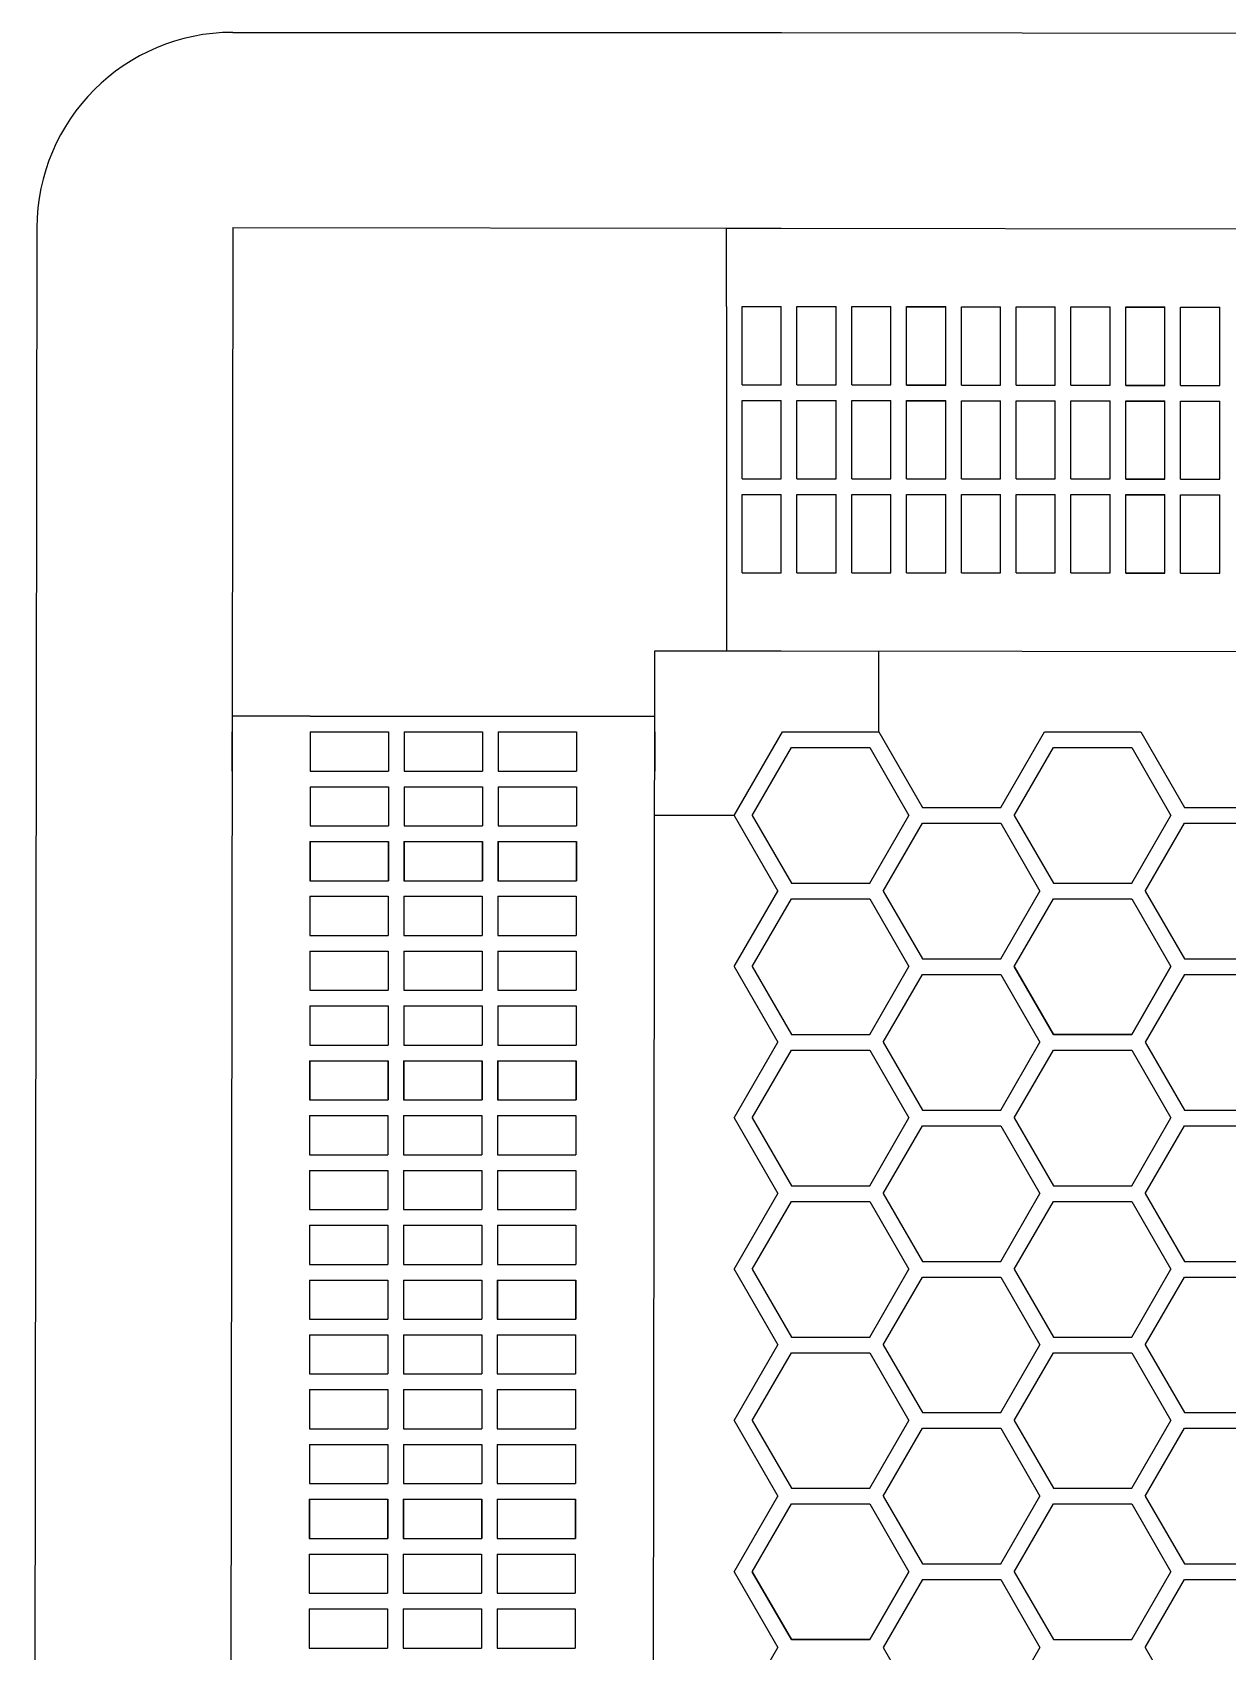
# Model space of a CAD drawing. Header units: millimetres. Extents: x 426 to 1302, y -791 to 304.
# Drawn here: x 426.4 to 731.7, y -109.2 to 304.4 of the extents above; entities that cross this region are included whole.
import ezdxf

# ---------------------------------------------------------------- set-up
doc = ezdxf.new("R2010")
doc.units = ezdxf.units.MM
doc.layers.get('0').update_dxf_attribs({"linetype": 'CONTINUOUS', "lineweight": 25, "true_color": 0x000000})

msp = doc.modelspace()

# ---------------------------------------------------------------- linework, layer by layer
for p, q in [((477.6, 304.41), (617.7, 304.41)), ((617.77, 304.41), (1111.77, 303.74)), ((427.6, 254.48), (426.44, -602.19)), ((477.6, 254.6), (476.44, -602.26)), ((477.6, 254.6), (1111.7, 253.74)), ((603.7, 254.41), (617.7, 254.41)), ((603.7, 234.41), (603.7, 254.41)), ((603.7, 234.41), (603.7, 166.41)), ((607.7, 234.41), (617.7, 234.41)), ((607.7, 214.41), (607.7, 234.41)), ((607.7, 234.41), (617.7, 234.41)), ((607.7, 214.41), (607.7, 234.41)), ((617.7, 214.41), (617.7, 234.41)), ((617.7, 214.41), (617.7, 234.41)), ((621.7, 214.41), (621.7, 234.41)), ((621.7, 234.41), (631.7, 234.41)), ((621.7, 214.41), (621.7, 234.41)), ((621.7, 234.41), (631.7, 234.41)), ((631.7, 214.41), (631.7, 234.41)), ((631.7, 214.41), (631.7, 234.41)), ((635.7, 234.41), (645.7, 234.41)), ((635.7, 214.41), (635.7, 234.41)), ((645.7, 214.41), (645.7, 234.41)), ((649.7, 214.41), (649.7, 234.41)), ((649.7, 234.41), (659.7, 234.41)), ((649.7, 214.34), (649.7, 234.34)), ((649.7, 234.34), (659.7, 234.34)), ((659.7, 214.41), (659.7, 234.41)), ((659.7, 214.34), (659.7, 234.34)), ((663.7, 234.34), (673.7, 234.34)), ((663.7, 214.34), (663.7, 234.34)), ((673.7, 214.34), (673.7, 234.34)), ((677.7, 214.34), (677.7, 234.34)), ((677.7, 234.34), (687.7, 234.34)), ((677.7, 214.34), (677.7, 234.34)), ((677.7, 234.34), (687.7, 234.34)), ((687.7, 214.34), (687.7, 234.34)), ((687.7, 214.34), (687.7, 234.34)), ((691.7, 234.34), (701.7, 234.34)), ((691.7, 214.34), (691.7, 234.34)), ((701.7, 214.34), (701.7, 234.34)), ((705.7, 214.34), (705.7, 234.34)), ((705.7, 234.34), (715.7, 234.34)), ((705.7, 214.26), (705.7, 234.26)), ((705.7, 234.26), (715.7, 234.26)), ((715.7, 214.34), (715.7, 234.34)), ((715.7, 214.26), (715.7, 234.26)), ((719.7, 234.26), (729.7, 234.26)), ((719.7, 214.26), (719.7, 234.26)), ((729.7, 214.26), (729.7, 234.26)), ((607.7, 214.41), (617.7, 214.41)), ((607.7, 214.41), (617.7, 214.41)), ((621.7, 214.41), (631.7, 214.41)), ((621.7, 214.41), (631.7, 214.41)), ((635.7, 214.41), (645.7, 214.41)), ((649.7, 214.41), (659.7, 214.41)), ((649.7, 214.34), (659.7, 214.34)), ((663.7, 214.34), (673.7, 214.34)), ((677.7, 214.34), (687.7, 214.34)), ((677.7, 214.34), (687.7, 214.34)), ((691.7, 214.34), (701.7, 214.34)), ((705.7, 214.34), (715.7, 214.34)), ((705.7, 214.26), (715.7, 214.26)), ((719.7, 214.26), (729.7, 214.26)), ((607.7, 190.41), (607.7, 210.41)), ((607.7, 210.41), (617.7, 210.41)), ((607.7, 190.41), (607.7, 210.41)), ((607.7, 210.41), (617.7, 210.41)), ((617.7, 190.41), (617.7, 210.41)), ((617.7, 190.41), (617.7, 210.41)), ((621.7, 190.41), (621.7, 210.41)), ((621.7, 210.41), (631.7, 210.41)), ((621.7, 190.41), (621.7, 210.41)), ((621.7, 210.41), (631.7, 210.41)), ((631.7, 190.41), (631.7, 210.41)), ((631.7, 190.41), (631.7, 210.41)), ((635.7, 190.41), (635.7, 210.41)), ((635.7, 210.41), (645.7, 210.41)), ((645.7, 190.41), (645.7, 210.41)), ((649.7, 190.41), (649.7, 210.41)), ((649.7, 210.41), (659.7, 210.41)), ((649.7, 190.34), (649.7, 210.34)), ((649.7, 210.34), (659.7, 210.34)), ((659.7, 190.41), (659.7, 210.41)), ((659.7, 190.34), (659.7, 210.34)), ((663.7, 190.34), (663.7, 210.34)), ((663.7, 210.34), (673.7, 210.34)), ((673.7, 190.34), (673.7, 210.34)), ((677.7, 190.34), (677.7, 210.34)), ((677.7, 210.34), (687.7, 210.34)), ((677.7, 190.34), (677.7, 210.34)), ((677.7, 210.34), (687.7, 210.34)), ((687.7, 190.34), (687.7, 210.34)), ((687.7, 190.34), (687.7, 210.34)), ((691.7, 190.34), (691.7, 210.34)), ((691.7, 210.34), (701.7, 210.34)), ((701.7, 190.34), (701.7, 210.34)), ((705.7, 190.34), (705.7, 210.34)), ((705.7, 210.34), (715.7, 210.34)), ((705.7, 190.26), (705.7, 210.26)), ((705.7, 210.26), (715.7, 210.26)), ((715.7, 190.34), (715.7, 210.34)), ((715.7, 190.26), (715.7, 210.26)), ((719.7, 190.26), (719.7, 210.26)), ((719.7, 210.26), (729.7, 210.26)), ((729.7, 190.26), (729.7, 210.26)), ((607.7, 190.41), (617.7, 190.41)), ((607.7, 190.41), (617.7, 190.41)), ((621.7, 190.41), (631.7, 190.41)), ((621.7, 190.41), (631.7, 190.41)), ((635.7, 190.41), (645.7, 190.41)), ((649.7, 190.41), (659.7, 190.41)), ((649.7, 190.34), (659.7, 190.34)), ((663.7, 190.34), (673.7, 190.34)), ((677.7, 190.34), (687.7, 190.34)), ((677.7, 190.34), (687.7, 190.34)), ((691.7, 190.34), (701.7, 190.34)), ((705.7, 190.34), (715.7, 190.34)), ((705.7, 190.26), (715.7, 190.26)), ((719.7, 190.26), (729.7, 190.26)), ((607.7, 186.41), (617.7, 186.41)), ((607.7, 166.41), (607.7, 186.41)), ((607.7, 186.41), (617.7, 186.41)), ((607.7, 166.41), (607.7, 186.41)), ((617.7, 166.41), (617.7, 186.41)), ((617.7, 166.41), (617.7, 186.41)), ((621.7, 166.41), (621.7, 186.41)), ((621.7, 186.41), (631.7, 186.41)), ((621.7, 166.41), (621.7, 186.41)), ((621.7, 186.41), (631.7, 186.41)), ((631.7, 166.41), (631.7, 186.41)), ((631.7, 166.41), (631.7, 186.41)), ((635.7, 186.41), (645.7, 186.41)), ((635.7, 166.41), (635.7, 186.41)), ((645.7, 166.41), (645.7, 186.41)), ((649.7, 166.41), (649.7, 186.41)), ((649.7, 186.41), (659.7, 186.41)), ((649.7, 166.34), (649.7, 186.34)), ((649.7, 186.34), (659.7, 186.34)), ((659.7, 166.41), (659.7, 186.41)), ((659.7, 166.34), (659.7, 186.34)), ((663.7, 186.34), (673.7, 186.34)), ((663.7, 166.34), (663.7, 186.34)), ((673.7, 166.34), (673.7, 186.34)), ((677.7, 166.34), (677.7, 186.34)), ((677.7, 186.34), (687.7, 186.34)), ((677.7, 166.34), (677.7, 186.34)), ((677.7, 186.34), (687.7, 186.34)), ((687.7, 166.34), (687.7, 186.34)), ((687.7, 166.34), (687.7, 186.34)), ((691.7, 186.34), (701.7, 186.34)), ((691.7, 166.34), (691.7, 186.34)), ((701.7, 166.34), (701.7, 186.34)), ((705.7, 166.34), (705.7, 186.34)), ((705.7, 186.34), (715.7, 186.34)), ((705.7, 166.26), (705.7, 186.26)), ((705.7, 186.26), (715.7, 186.26)), ((715.7, 166.34), (715.7, 186.34)), ((715.7, 166.26), (715.7, 186.26)), ((719.7, 186.26), (729.7, 186.26)), ((719.7, 166.26), (719.7, 186.26)), ((729.7, 166.26), (729.7, 186.26)), ((603.7, 166.41), (603.7, 146.41)), ((607.7, 166.41), (617.7, 166.41)), ((607.7, 166.41), (617.7, 166.41)), ((621.7, 166.41), (631.7, 166.41)), ((621.7, 166.41), (631.7, 166.41)), ((635.7, 166.41), (645.7, 166.41)), ((649.7, 166.41), (659.7, 166.41)), ((649.7, 166.34), (659.7, 166.34)), ((663.7, 166.34), (673.7, 166.34)), ((677.7, 166.34), (687.7, 166.34)), ((677.7, 166.34), (687.7, 166.34)), ((691.7, 166.34), (701.7, 166.34)), ((705.7, 166.34), (715.7, 166.34)), ((705.7, 166.26), (715.7, 166.26)), ((719.7, 166.26), (729.7, 166.26)), ((584.44, -602.26), (585.45, 146.41)), ((585.45, 146.41), (617.7, 146.41)), ((617.7, 146.41), (1111.7, 145.74)), ((642.6, 125.74), (642.6, 146.38)), ((497.41, 129.74), (477.43, 129.74)), ((497.41, 129.74), (565.41, 129.74)), ((565.41, 129.74), (585.43, 129.74)), ((477.41, 125.74), (477.41, 115.74)), ((497.41, 125.74), (517.41, 125.74)), ((497.41, 125.74), (497.41, 115.74)), ((497.41, 125.74), (517.41, 125.74)), ((497.41, 125.74), (497.41, 115.74)), ((497.41, 125.74), (497.41, 115.74)), ((497.41, 125.74), (517.41, 125.74)), ((517.41, 125.74), (517.41, 115.74)), ((517.41, 125.74), (517.41, 115.74)), ((517.41, 125.74), (517.41, 115.74)), ((521.41, 125.74), (541.41, 125.74)), ((521.41, 125.74), (521.41, 115.74)), ((521.41, 125.74), (541.41, 125.74)), ((521.41, 125.74), (521.41, 115.74)), ((521.41, 125.74), (541.41, 125.74)), ((521.41, 125.74), (521.41, 115.74)), ((541.41, 125.74), (541.41, 115.74)), ((541.41, 125.74), (541.41, 115.74)), ((541.41, 125.74), (541.41, 115.74)), ((545.41, 125.74), (565.41, 125.74)), ((545.41, 125.74), (545.41, 115.74)), ((545.41, 125.74), (565.41, 125.74)), ((545.41, 125.74), (545.41, 115.74)), ((545.41, 125.74), (545.41, 115.74)), ((545.41, 125.74), (565.41, 125.74)), ((565.41, 125.74), (565.41, 115.74)), ((565.41, 125.74), (565.41, 115.74)), ((565.41, 125.74), (565.41, 115.74)), ((585.41, 125.74), (585.41, 115.74)), ((605.67, 104.42), (617.98, 125.74)), ((605.67, 104.42), (617.98, 125.74)), ((605.67, 104.42), (617.98, 125.74)), ((617.98, 125.74), (642.6, 125.74)), ((617.98, 125.74), (642.6, 125.74)), ((617.98, 125.74), (642.6, 125.74)), ((642.6, 125.74), (653.76, 106.42)), ((642.6, 125.74), (653.76, 106.42)), ((642.6, 125.74), (653.76, 106.42)), ((673.76, 106.42), (684.91, 125.74)), ((673.76, 106.42), (684.91, 125.74)), ((673.76, 106.42), (684.91, 125.74)), ((684.91, 125.74), (709.53, 125.74)), ((684.91, 125.74), (709.53, 125.74)), ((684.91, 125.74), (709.53, 125.74)), ((709.53, 125.74), (720.68, 106.42)), ((709.53, 125.74), (720.68, 106.42)), ((709.53, 125.74), (720.68, 106.42)), ((610.29, 104.42), (620.29, 121.74)), ((610.29, 104.42), (620.29, 121.74)), ((610.29, 104.42), (620.29, 121.74)), ((620.29, 121.74), (640.29, 121.74)), ((620.29, 121.74), (640.29, 121.74)), ((620.29, 121.74), (640.29, 121.74)), ((640.29, 121.74), (650.29, 104.42)), ((640.29, 121.74), (650.29, 104.42)), ((640.29, 121.74), (650.29, 104.42)), ((677.22, 104.42), (687.22, 121.74)), ((677.22, 104.42), (687.22, 121.74)), ((677.22, 104.42), (687.22, 121.74)), ((687.22, 121.74), (707.22, 121.74)), ((687.22, 121.74), (707.22, 121.74)), ((687.22, 121.74), (707.22, 121.74)), ((707.22, 121.74), (717.22, 104.42)), ((707.22, 121.74), (717.22, 104.42)), ((707.22, 121.74), (717.22, 104.42)), ((497.41, 115.74), (517.41, 115.74)), ((497.41, 115.74), (517.41, 115.74)), ((497.41, 115.74), (517.41, 115.74)), ((497.41, 111.74), (497.41, 101.74)), ((497.41, 111.74), (517.41, 111.74)), ((517.41, 111.74), (517.41, 101.74)), ((521.41, 115.74), (541.41, 115.74)), ((521.41, 115.74), (541.41, 115.74)), ((521.41, 115.74), (541.41, 115.74)), ((521.41, 111.74), (541.41, 111.74)), ((521.41, 111.74), (521.41, 101.74)), ((541.41, 111.74), (541.41, 101.74)), ((545.41, 115.74), (565.41, 115.74)), ((545.41, 115.74), (565.41, 115.74)), ((545.41, 115.74), (565.41, 115.74)), ((545.41, 111.74), (545.41, 101.74)), ((545.41, 111.74), (565.41, 111.74)), ((565.41, 111.74), (565.41, 101.74)), ((605.67, 104.42), (585.39, 104.42)), ((605.67, 104.42), (616.83, 85.1)), ((605.67, 104.42), (616.83, 85.1)), ((605.67, 104.42), (616.83, 85.1)), ((610.29, 104.42), (620.29, 87.1)), ((610.29, 104.42), (620.29, 87.1)), ((610.29, 104.42), (620.29, 87.1)), ((640.29, 87.1), (650.29, 104.42)), ((640.29, 87.1), (650.29, 104.42)), ((640.29, 87.1), (650.29, 104.42)), ((653.76, 106.42), (673.76, 106.42)), ((653.76, 106.42), (673.76, 106.42)), ((653.76, 106.42), (673.76, 106.42)), ((677.22, 104.42), (687.22, 87.1)), ((677.22, 104.42), (687.22, 87.1)), ((677.22, 104.42), (687.22, 87.1)), ((707.22, 87.1), (717.22, 104.42)), ((707.22, 87.1), (717.22, 104.42)), ((707.22, 87.1), (717.22, 104.42)), ((720.68, 106.42), (740.68, 106.42)), ((720.68, 106.42), (740.68, 106.42)), ((720.68, 106.42), (740.68, 106.42)), ((497.41, 101.74), (517.41, 101.74)), ((521.41, 101.74), (541.41, 101.74)), ((545.41, 101.74), (565.41, 101.74)), ((643.76, 85.1), (653.76, 102.42)), ((643.76, 85.1), (653.76, 102.42)), ((643.76, 85.1), (653.76, 102.42)), ((653.76, 102.42), (673.76, 102.42)), ((653.76, 102.42), (673.76, 102.42)), ((653.76, 102.42), (673.76, 102.42)), ((673.76, 102.42), (683.76, 85.1)), ((673.76, 102.42), (683.76, 85.1)), ((673.76, 102.42), (683.76, 85.1)), ((710.68, 85.1), (720.68, 102.42)), ((710.68, 85.1), (720.68, 102.42)), ((710.68, 85.1), (720.68, 102.42)), ((720.68, 102.42), (740.68, 102.42)), ((720.68, 102.42), (740.68, 102.42)), ((720.68, 102.42), (740.68, 102.42)), ((497.34, 97.74), (517.34, 97.74)), ((497.34, 97.74), (497.34, 87.74)), ((497.41, 97.74), (517.41, 97.74)), ((497.41, 97.74), (497.41, 87.74)), ((517.34, 97.74), (517.34, 87.74)), ((517.41, 97.74), (517.41, 87.74)), ((521.34, 97.74), (541.34, 97.74)), ((521.34, 97.74), (521.34, 87.74)), ((521.41, 97.74), (541.41, 97.74)), ((521.41, 97.74), (521.41, 87.74)), ((541.34, 97.74), (541.34, 87.74)), ((541.41, 97.74), (541.41, 87.74)), ((545.34, 97.74), (565.34, 97.74)), ((545.34, 97.74), (545.34, 87.74)), ((545.41, 97.74), (565.41, 97.74)), ((545.41, 97.74), (545.41, 87.74)), ((565.34, 97.74), (565.34, 87.74)), ((565.41, 97.74), (565.41, 87.74)), ((497.34, 87.74), (517.34, 87.74)), ((497.41, 87.74), (517.41, 87.74)), ((521.34, 87.74), (541.34, 87.74)), ((521.41, 87.74), (541.41, 87.74)), ((545.34, 87.74), (565.34, 87.74)), ((545.41, 87.74), (565.41, 87.74)), ((620.29, 87.1), (640.29, 87.1)), ((620.29, 87.1), (640.29, 87.1)), ((620.29, 87.1), (640.29, 87.1)), ((687.22, 87.1), (707.22, 87.1)), ((687.22, 87.1), (707.22, 87.1)), ((687.22, 87.1), (707.22, 87.1)), ((687.22, 87.1), (707.22, 87.1)), ((687.22, 87.1), (707.22, 87.1)), ((687.22, 87.1), (707.22, 87.1)), ((687.22, 87.1), (707.22, 87.1)), ((687.22, 87.1), (707.22, 87.1)), ((687.22, 87.1), (707.22, 87.1)), ((497.34, 83.74), (497.34, 73.74)), ((497.34, 83.74), (517.34, 83.74)), ((517.34, 83.74), (517.34, 73.74)), ((521.34, 83.74), (541.34, 83.74)), ((521.34, 83.74), (521.34, 73.74)), ((541.34, 83.74), (541.34, 73.74)), ((545.34, 83.74), (545.34, 73.74)), ((545.34, 83.74), (565.34, 83.74)), ((565.34, 83.74), (565.34, 73.74)), ((605.67, 65.78), (616.83, 85.1)), ((605.67, 65.78), (616.83, 85.1)), ((605.67, 65.78), (616.83, 85.1)), ((610.29, 65.78), (620.29, 83.1)), ((610.29, 65.78), (620.29, 83.1)), ((610.29, 65.78), (620.29, 83.1)), ((620.29, 83.1), (640.29, 83.1)), ((620.29, 83.1), (640.29, 83.1)), ((620.29, 83.1), (640.29, 83.1)), ((640.29, 83.1), (650.29, 65.78)), ((640.29, 83.1), (650.29, 65.78)), ((640.29, 83.1), (650.29, 65.78)), ((643.76, 85.1), (653.76, 67.78)), ((643.76, 85.1), (653.76, 67.78)), ((643.76, 85.1), (653.76, 67.78)), ((673.76, 67.78), (683.76, 85.1)), ((673.76, 67.78), (683.76, 85.1)), ((673.76, 67.78), (683.76, 85.1)), ((677.22, 65.78), (687.22, 83.1)), ((677.22, 65.78), (687.22, 83.1)), ((677.22, 65.78), (687.22, 83.1)), ((687.22, 83.1), (707.22, 83.1)), ((687.22, 83.1), (707.22, 83.1)), ((687.22, 83.1), (707.22, 83.1)), ((687.22, 83.1), (707.22, 83.1)), ((687.22, 83.1), (707.22, 83.1)), ((687.22, 83.1), (707.22, 83.1)), ((707.22, 83.1), (717.22, 65.78)), ((707.22, 83.1), (717.22, 65.78)), ((707.22, 83.1), (717.22, 65.78)), ((710.68, 85.1), (720.68, 67.78)), ((710.68, 85.1), (720.68, 67.78)), ((710.68, 85.1), (720.68, 67.78)), ((497.34, 73.74), (517.34, 73.74)), ((521.34, 73.74), (541.34, 73.74)), ((545.34, 73.74), (565.34, 73.74)), ((497.34, 69.74), (517.34, 69.74)), ((497.34, 69.74), (497.34, 59.74)), ((497.34, 69.74), (517.34, 69.74)), ((497.34, 69.74), (497.34, 59.74)), ((517.34, 69.74), (517.34, 59.74)), ((517.34, 69.74), (517.34, 59.74)), ((521.34, 69.74), (541.34, 69.74)), ((521.34, 69.74), (521.34, 59.74)), ((521.34, 69.74), (541.34, 69.74)), ((521.34, 69.74), (521.34, 59.74)), ((541.34, 69.74), (541.34, 59.74)), ((541.34, 69.74), (541.34, 59.74)), ((545.34, 69.74), (565.34, 69.74)), ((545.34, 69.74), (545.34, 59.74)), ((545.34, 69.74), (565.34, 69.74)), ((545.34, 69.74), (545.34, 59.74)), ((565.34, 69.74), (565.34, 59.74)), ((565.34, 69.74), (565.34, 59.74)), ((653.76, 67.78), (673.76, 67.78)), ((653.76, 67.78), (673.76, 67.78)), ((653.76, 67.78), (673.76, 67.78)), ((720.68, 67.78), (740.68, 67.78)), ((720.68, 67.78), (740.68, 67.78)), ((720.68, 67.78), (740.68, 67.78)), ((605.67, 65.78), (616.83, 46.46)), ((605.67, 65.78), (616.83, 46.46)), ((605.67, 65.78), (616.83, 46.46)), ((610.29, 65.78), (620.29, 48.46)), ((610.29, 65.78), (620.29, 48.46)), ((610.29, 65.78), (620.29, 48.46)), ((640.29, 48.46), (650.29, 65.78)), ((640.29, 48.46), (650.29, 65.78)), ((640.29, 48.46), (650.29, 65.78)), ((643.76, 46.46), (653.76, 63.78)), ((643.76, 46.46), (653.76, 63.78)), ((643.76, 46.46), (653.76, 63.78)), ((653.76, 63.78), (673.76, 63.78)), ((653.76, 63.78), (673.76, 63.78)), ((653.76, 63.78), (673.76, 63.78)), ((673.76, 63.78), (683.76, 46.46)), ((673.76, 63.78), (683.76, 46.46)), ((673.76, 63.78), (683.76, 46.46)), ((677.22, 65.78), (687.22, 48.46)), ((687.22, 48.46), (677.22, 65.78)), ((677.22, 65.78), (687.22, 48.46)), ((687.22, 48.46), (677.22, 65.78)), ((677.22, 65.78), (687.22, 48.46)), ((687.22, 48.46), (677.22, 65.78)), ((717.22, 65.78), (707.22, 48.46)), ((707.22, 48.46), (717.22, 65.78)), ((717.22, 65.78), (707.22, 48.46)), ((707.22, 48.46), (717.22, 65.78)), ((717.22, 65.78), (707.22, 48.46)), ((707.22, 48.46), (717.22, 65.78)), ((720.68, 63.78), (710.68, 46.46)), ((720.68, 63.78), (710.68, 46.46)), ((720.68, 63.78), (710.68, 46.46)), ((720.68, 63.78), (740.68, 63.78)), ((720.68, 63.78), (740.68, 63.78)), ((720.68, 63.78), (740.68, 63.78)), ((497.34, 59.74), (517.34, 59.74)), ((497.34, 59.74), (517.34, 59.74)), ((521.34, 59.74), (541.34, 59.74)), ((521.34, 59.74), (541.34, 59.74)), ((545.34, 59.74), (565.34, 59.74)), ((545.34, 59.74), (565.34, 59.74)), ((497.34, 55.74), (497.34, 45.74)), ((497.34, 55.74), (517.34, 55.74)), ((517.34, 55.74), (517.34, 45.74)), ((521.34, 55.74), (541.34, 55.74)), ((521.34, 55.74), (521.34, 45.74)), ((541.34, 55.74), (541.34, 45.74)), ((545.34, 55.74), (545.34, 45.74)), ((545.34, 55.74), (565.34, 55.74)), ((565.34, 55.74), (565.34, 45.74)), ((497.34, 45.74), (517.34, 45.74)), ((521.34, 45.74), (541.34, 45.74)), ((545.34, 45.74), (565.34, 45.74)), ((605.67, 27.14), (616.83, 46.46)), ((605.67, 27.14), (616.83, 46.46)), ((605.67, 27.14), (616.83, 46.46)), ((620.29, 48.46), (640.29, 48.46)), ((620.29, 48.46), (640.29, 48.46)), ((620.29, 48.46), (640.29, 48.46)), ((643.76, 46.46), (653.76, 29.14)), ((643.76, 46.46), (653.76, 29.14)), ((643.76, 46.46), (653.76, 29.14)), ((673.76, 29.14), (683.76, 46.46)), ((673.76, 29.14), (683.76, 46.46)), ((673.76, 29.14), (683.76, 46.46)), ((707.22, 48.46), (687.22, 48.46)), ((687.22, 48.46), (707.22, 48.46)), ((707.22, 48.46), (687.22, 48.46)), ((687.22, 48.46), (707.22, 48.46)), ((707.22, 48.46), (687.22, 48.46)), ((687.22, 48.46), (707.22, 48.46)), ((710.68, 46.46), (720.68, 29.14)), ((710.68, 46.46), (720.68, 29.14)), ((710.68, 46.46), (720.68, 29.14)), ((497.26, 41.74), (517.26, 41.74)), ((497.26, 41.74), (497.26, 31.74)), ((497.34, 41.74), (517.34, 41.74)), ((497.34, 41.74), (497.34, 31.74)), ((517.26, 41.74), (517.26, 31.74)), ((517.34, 41.74), (517.34, 31.74)), ((521.26, 41.74), (541.26, 41.74)), ((521.26, 41.74), (521.26, 31.74)), ((521.34, 41.74), (541.34, 41.74)), ((521.34, 41.74), (521.34, 31.74)), ((541.26, 41.74), (541.26, 31.74)), ((541.34, 41.74), (541.34, 31.74)), ((545.26, 41.74), (565.26, 41.74)), ((545.26, 41.74), (545.26, 31.74)), ((545.34, 41.74), (565.34, 41.74)), ((545.34, 41.74), (545.34, 31.74)), ((565.26, 41.74), (565.26, 31.74)), ((565.34, 41.74), (565.34, 31.74)), ((610.29, 27.14), (620.29, 44.46)), ((610.29, 27.14), (620.29, 44.46)), ((610.29, 27.14), (620.29, 44.46)), ((620.29, 44.46), (640.29, 44.46)), ((620.29, 44.46), (640.29, 44.46)), ((620.29, 44.46), (640.29, 44.46)), ((640.29, 44.46), (650.29, 27.14)), ((640.29, 44.46), (650.29, 27.14)), ((640.29, 44.46), (650.29, 27.14)), ((677.22, 27.14), (687.22, 44.46)), ((677.22, 27.14), (687.22, 44.46)), ((677.22, 27.14), (687.22, 44.46)), ((687.22, 44.46), (707.22, 44.46)), ((687.22, 44.46), (707.22, 44.46)), ((687.22, 44.46), (707.22, 44.46)), ((707.22, 44.46), (717.22, 27.14)), ((707.22, 44.46), (717.22, 27.14)), ((707.22, 44.46), (717.22, 27.14)), ((497.26, 31.74), (517.26, 31.74)), ((497.34, 31.74), (517.34, 31.74)), ((521.26, 31.74), (541.26, 31.74)), ((521.34, 31.74), (541.34, 31.74)), ((545.26, 31.74), (565.26, 31.74)), ((545.34, 31.74), (565.34, 31.74)), ((653.76, 29.14), (673.76, 29.14)), ((653.76, 29.14), (673.76, 29.14)), ((653.76, 29.14), (673.76, 29.14)), ((720.68, 29.14), (740.68, 29.14)), ((720.68, 29.14), (740.68, 29.14)), ((720.68, 29.14), (740.68, 29.14)), ((497.26, 27.74), (497.26, 17.74)), ((497.26, 27.74), (517.26, 27.74)), ((517.26, 27.74), (517.26, 17.74)), ((521.26, 27.74), (541.26, 27.74)), ((521.26, 27.74), (521.26, 17.74)), ((541.26, 27.74), (541.26, 17.74)), ((545.26, 27.74), (545.26, 17.74)), ((545.26, 27.74), (565.26, 27.74)), ((565.26, 27.74), (565.26, 17.74)), ((605.67, 27.14), (616.83, 7.82)), ((605.67, 27.14), (616.83, 7.82)), ((605.67, 27.14), (616.83, 7.82)), ((610.29, 27.14), (620.29, 9.82)), ((610.29, 27.14), (620.29, 9.82)), ((610.29, 27.14), (620.29, 9.82)), ((640.29, 9.82), (650.29, 27.14)), ((640.29, 9.82), (650.29, 27.14)), ((640.29, 9.82), (650.29, 27.14)), ((643.76, 7.82), (653.76, 25.14)), ((643.76, 7.82), (653.76, 25.14)), ((643.76, 7.82), (653.76, 25.14)), ((653.76, 25.14), (673.76, 25.14)), ((653.76, 25.14), (673.76, 25.14)), ((653.76, 25.14), (673.76, 25.14)), ((673.76, 25.14), (683.76, 7.82)), ((673.76, 25.14), (683.76, 7.82)), ((673.76, 25.14), (683.76, 7.82)), ((677.22, 27.14), (687.22, 9.82)), ((677.22, 27.14), (687.22, 9.82)), ((677.22, 27.14), (687.22, 9.82)), ((707.22, 9.82), (717.22, 27.14)), ((707.22, 9.82), (717.22, 27.14)), ((707.22, 9.82), (717.22, 27.14)), ((710.68, 7.82), (720.68, 25.14)), ((710.68, 7.82), (720.68, 25.14)), ((710.68, 7.82), (720.68, 25.14)), ((720.68, 25.14), (740.68, 25.14)), ((720.68, 25.14), (740.68, 25.14)), ((720.68, 25.14), (740.68, 25.14)), ((497.26, 17.74), (517.26, 17.74)), ((521.26, 17.74), (541.26, 17.74)), ((545.26, 17.74), (565.26, 17.74)), ((497.26, 13.74), (517.26, 13.74)), ((497.26, 13.74), (497.26, 3.74)), ((497.26, 13.74), (517.26, 13.74)), ((497.26, 13.74), (497.26, 3.74)), ((517.26, 13.74), (517.26, 3.74)), ((517.26, 13.74), (517.26, 3.74)), ((521.26, 13.74), (541.26, 13.74)), ((521.26, 13.74), (521.26, 3.74)), ((521.26, 13.74), (541.26, 13.74)), ((521.26, 13.74), (521.26, 3.74)), ((541.26, 13.74), (541.26, 3.74)), ((541.26, 13.74), (541.26, 3.74)), ((545.26, 13.74), (565.26, 13.74)), ((545.26, 13.74), (545.26, 3.74)), ((545.26, 13.74), (565.26, 13.74)), ((545.26, 13.74), (545.26, 3.74)), ((565.26, 13.74), (565.26, 3.74)), ((565.26, 13.74), (565.26, 3.74)), ((620.29, 9.82), (640.29, 9.82)), ((620.29, 9.82), (640.29, 9.82)), ((620.29, 9.82), (640.29, 9.82)), ((687.22, 9.82), (707.22, 9.82)), ((687.22, 9.82), (707.22, 9.82)), ((687.22, 9.82), (707.22, 9.82)), ((605.67, -11.5), (616.83, 7.82)), ((605.67, -11.5), (616.83, 7.82)), ((605.67, -11.5), (616.83, 7.82)), ((610.29, -11.5), (620.29, 5.82)), ((610.29, -11.5), (620.29, 5.82)), ((610.29, -11.5), (620.29, 5.82)), ((620.29, 5.82), (640.29, 5.82)), ((620.29, 5.82), (640.29, 5.82)), ((620.29, 5.82), (640.29, 5.82)), ((640.29, 5.82), (650.29, -11.5)), ((640.29, 5.82), (650.29, -11.5)), ((640.29, 5.82), (650.29, -11.5)), ((643.76, 7.82), (653.76, -9.5)), ((643.76, 7.82), (653.76, -9.5)), ((643.76, 7.82), (653.76, -9.5)), ((673.76, -9.5), (683.76, 7.82)), ((673.76, -9.5), (683.76, 7.82)), ((673.76, -9.5), (683.76, 7.82)), ((677.22, -11.5), (687.22, 5.82)), ((677.22, -11.5), (687.22, 5.82)), ((677.22, -11.5), (687.22, 5.82)), ((687.22, 5.82), (707.22, 5.82)), ((687.22, 5.82), (707.22, 5.82)), ((687.22, 5.82), (707.22, 5.82)), ((707.22, 5.82), (717.22, -11.5)), ((707.22, 5.82), (717.22, -11.5)), ((707.22, 5.82), (717.22, -11.5)), ((710.68, 7.82), (720.68, -9.5)), ((710.68, 7.82), (720.68, -9.5)), ((710.68, 7.82), (720.68, -9.5)), ((497.26, 3.74), (517.26, 3.74)), ((497.26, 3.74), (517.26, 3.74)), ((521.26, 3.74), (541.26, 3.74)), ((521.26, 3.74), (541.26, 3.74)), ((545.26, 3.74), (565.26, 3.74)), ((545.26, 3.74), (565.26, 3.74)), ((497.26, -0.26), (497.26, -10.26)), ((497.26, -0.26), (517.26, -0.26)), ((517.26, -0.26), (517.26, -10.26)), ((521.26, -0.26), (541.26, -0.26)), ((521.26, -0.26), (521.26, -10.26)), ((541.26, -0.26), (541.26, -10.26)), ((545.26, -0.26), (545.26, -10.26)), ((545.26, -0.26), (565.26, -0.26)), ((565.26, -0.26), (565.26, -10.26)), ((497.26, -10.26), (517.26, -10.26)), ((521.26, -10.26), (541.26, -10.26)), ((545.26, -10.26), (565.26, -10.26)), ((605.67, -11.5), (616.83, -30.82)), ((605.67, -11.5), (616.83, -30.82)), ((605.67, -11.5), (616.83, -30.82)), ((610.29, -11.5), (620.29, -28.82)), ((610.29, -11.5), (620.29, -28.82)), ((610.29, -11.5), (620.29, -28.82)), ((640.29, -28.82), (650.29, -11.5)), ((640.29, -28.82), (650.29, -11.5)), ((640.29, -28.82), (650.29, -11.5)), ((653.76, -9.5), (673.76, -9.5)), ((653.76, -9.5), (673.76, -9.5)), ((653.76, -9.5), (673.76, -9.5)), ((677.22, -11.5), (687.22, -28.82)), ((677.22, -11.5), (687.22, -28.82)), ((677.22, -11.5), (687.22, -28.82)), ((707.22, -28.82), (717.22, -11.5)), ((707.22, -28.82), (717.22, -11.5)), ((707.22, -28.82), (717.22, -11.5)), ((720.68, -9.5), (740.68, -9.5)), ((720.68, -9.5), (740.68, -9.5)), ((720.68, -9.5), (740.68, -9.5)), ((497.19, -14.26), (517.19, -14.26)), ((497.19, -14.26), (497.19, -24.26)), ((497.26, -14.26), (517.26, -14.26)), ((497.26, -14.26), (497.26, -24.26)), ((517.19, -14.26), (517.19, -24.26)), ((517.26, -14.26), (517.26, -24.26)), ((521.19, -14.26), (541.19, -14.26)), ((521.19, -14.26), (521.19, -24.26)), ((521.26, -14.26), (541.26, -14.26)), ((521.26, -14.26), (521.26, -24.26)), ((541.19, -14.26), (541.19, -24.26)), ((541.26, -14.26), (541.26, -24.26)), ((545.19, -14.26), (565.19, -14.26)), ((545.19, -14.26), (545.19, -24.26)), ((545.26, -14.26), (565.26, -14.26)), ((545.26, -14.26), (545.26, -24.26)), ((565.19, -14.26), (565.19, -24.26)), ((565.26, -14.26), (565.26, -24.26)), ((643.76, -30.82), (653.76, -13.5)), ((643.76, -30.82), (653.76, -13.5)), ((643.76, -30.82), (653.76, -13.5)), ((653.76, -13.5), (673.76, -13.5)), ((653.76, -13.5), (673.76, -13.5)), ((653.76, -13.5), (673.76, -13.5)), ((673.76, -13.5), (683.76, -30.82)), ((673.76, -13.5), (683.76, -30.82)), ((673.76, -13.5), (683.76, -30.82)), ((710.68, -30.82), (720.68, -13.5)), ((710.68, -30.82), (720.68, -13.5)), ((710.68, -30.82), (720.68, -13.5)), ((710.68, -30.82), (720.68, -13.5)), ((710.68, -30.82), (720.68, -13.5)), ((710.68, -30.82), (720.68, -13.5)), ((720.68, -13.5), (740.68, -13.5)), ((720.68, -13.5), (740.68, -13.5)), ((720.68, -13.5), (740.68, -13.5)), ((720.68, -13.5), (740.68, -13.5)), ((720.68, -13.5), (740.68, -13.5)), ((720.68, -13.5), (740.68, -13.5)), ((497.19, -24.26), (517.19, -24.26)), ((497.26, -24.26), (517.26, -24.26)), ((521.19, -24.26), (541.19, -24.26)), ((521.26, -24.26), (541.26, -24.26)), ((545.19, -24.26), (565.19, -24.26)), ((545.26, -24.26), (565.26, -24.26)), ((497.19, -28.26), (497.19, -38.26)), ((497.19, -28.26), (517.19, -28.26)), ((517.19, -28.26), (517.19, -38.26)), ((521.19, -28.26), (541.19, -28.26)), ((521.19, -28.26), (521.19, -38.26)), ((541.19, -28.26), (541.19, -38.26)), ((545.19, -28.26), (545.19, -38.26)), ((545.19, -28.26), (565.19, -28.26)), ((565.19, -28.26), (565.19, -38.26)), ((620.29, -28.82), (640.29, -28.82)), ((620.29, -28.82), (640.29, -28.82)), ((620.29, -28.82), (640.29, -28.82)), ((687.22, -28.82), (707.22, -28.82)), ((687.22, -28.82), (707.22, -28.82)), ((687.22, -28.82), (707.22, -28.82)), ((605.67, -50.14), (616.83, -30.82)), ((605.67, -50.14), (616.83, -30.82)), ((605.67, -50.14), (616.83, -30.82)), ((610.29, -50.14), (620.29, -32.82)), ((610.29, -50.14), (620.29, -32.82)), ((610.29, -50.14), (620.29, -32.82)), ((620.29, -32.82), (640.29, -32.82)), ((620.29, -32.82), (640.29, -32.82)), ((620.29, -32.82), (640.29, -32.82)), ((640.29, -32.82), (650.29, -50.14)), ((640.29, -32.82), (650.29, -50.14)), ((640.29, -32.82), (650.29, -50.14)), ((643.76, -30.82), (653.76, -48.14)), ((643.76, -30.82), (653.76, -48.14)), ((643.76, -30.82), (653.76, -48.14)), ((673.76, -48.14), (683.76, -30.82)), ((673.76, -48.14), (683.76, -30.82)), ((673.76, -48.14), (683.76, -30.82)), ((677.22, -50.14), (687.22, -32.82)), ((677.22, -50.14), (687.22, -32.82)), ((677.22, -50.14), (687.22, -32.82)), ((677.22, -50.14), (687.22, -32.82)), ((677.22, -50.14), (687.22, -32.82)), ((677.22, -50.14), (687.22, -32.82)), ((687.22, -32.82), (707.22, -32.82)), ((687.22, -32.82), (707.22, -32.82)), ((687.22, -32.82), (707.22, -32.82)), ((687.22, -32.82), (707.22, -32.82)), ((687.22, -32.82), (707.22, -32.82)), ((687.22, -32.82), (707.22, -32.82)), ((707.22, -32.82), (717.22, -50.14)), ((707.22, -32.82), (717.22, -50.14)), ((707.22, -32.82), (717.22, -50.14)), ((707.22, -32.82), (717.22, -50.14)), ((707.22, -32.82), (717.22, -50.14)), ((707.22, -32.82), (717.22, -50.14)), ((710.68, -30.82), (720.68, -48.14)), ((710.68, -30.82), (720.68, -48.14)), ((710.68, -30.82), (720.68, -48.14)), ((710.68, -30.82), (720.68, -48.14)), ((710.68, -30.82), (720.68, -48.14)), ((710.68, -30.82), (720.68, -48.14)), ((497.19, -38.26), (517.19, -38.26)), ((521.19, -38.26), (541.19, -38.26)), ((545.19, -38.26), (565.19, -38.26)), ((497.19, -42.26), (517.19, -42.26)), ((497.19, -42.26), (497.19, -52.26)), ((497.19, -42.26), (517.19, -42.26)), ((497.19, -42.26), (497.19, -52.26)), ((517.19, -42.26), (517.19, -52.26)), ((517.19, -42.26), (517.19, -52.26)), ((521.19, -42.26), (541.19, -42.26)), ((521.19, -42.26), (521.19, -52.26)), ((521.19, -42.26), (541.19, -42.26)), ((521.19, -42.26), (521.19, -52.26)), ((541.19, -42.26), (541.19, -52.26)), ((541.19, -42.26), (541.19, -52.26)), ((545.19, -42.26), (565.19, -42.26)), ((545.19, -42.26), (545.19, -52.26)), ((545.19, -42.26), (565.19, -42.26)), ((545.19, -42.26), (545.19, -52.26)), ((565.19, -42.26), (565.19, -52.26)), ((565.19, -42.26), (565.19, -52.26)), ((653.76, -48.14), (673.76, -48.14)), ((653.76, -48.14), (673.76, -48.14)), ((653.76, -48.14), (673.76, -48.14)), ((720.68, -48.14), (740.68, -48.14)), ((720.68, -48.14), (740.68, -48.14)), ((720.68, -48.14), (740.68, -48.14)), ((720.68, -48.14), (740.68, -48.14)), ((720.68, -48.14), (740.68, -48.14)), ((720.68, -48.14), (740.68, -48.14)), ((497.19, -52.26), (517.19, -52.26)), ((497.19, -52.26), (517.19, -52.26)), ((521.19, -52.26), (541.19, -52.26)), ((521.19, -52.26), (541.19, -52.26)), ((545.19, -52.26), (565.19, -52.26)), ((545.19, -52.26), (565.19, -52.26)), ((605.67, -50.14), (616.83, -69.46)), ((605.67, -50.14), (616.83, -69.46)), ((605.67, -50.14), (616.83, -69.46)), ((610.29, -50.14), (620.29, -67.46)), ((610.29, -50.14), (620.29, -67.46)), ((610.29, -50.14), (620.29, -67.46)), ((640.29, -67.46), (650.29, -50.14)), ((640.29, -67.46), (650.29, -50.14)), ((640.29, -67.46), (650.29, -50.14)), ((643.76, -69.46), (653.76, -52.14)), ((643.76, -69.46), (653.76, -52.14)), ((643.76, -69.46), (653.76, -52.14)), ((653.76, -52.14), (673.76, -52.14)), ((653.76, -52.14), (673.76, -52.14)), ((653.76, -52.14), (673.76, -52.14)), ((673.76, -52.14), (683.76, -69.46)), ((673.76, -52.14), (683.76, -69.46)), ((673.76, -52.14), (683.76, -69.46)), ((677.22, -50.14), (687.22, -67.46)), ((677.22, -50.14), (687.22, -67.46)), ((677.22, -50.14), (687.22, -67.46)), ((677.22, -50.14), (687.22, -67.46)), ((677.22, -50.14), (687.22, -67.46)), ((677.22, -50.14), (687.22, -67.46)), ((707.22, -67.46), (717.22, -50.14)), ((707.22, -67.46), (717.22, -50.14)), ((707.22, -67.46), (717.22, -50.14)), ((707.22, -67.46), (717.22, -50.14)), ((707.22, -67.46), (717.22, -50.14)), ((707.22, -67.46), (717.22, -50.14)), ((710.68, -69.46), (720.68, -52.14)), ((710.68, -69.46), (720.68, -52.14)), ((710.68, -69.46), (720.68, -52.14)), ((710.68, -69.46), (720.68, -52.14)), ((710.68, -69.46), (720.68, -52.14)), ((710.68, -69.46), (720.68, -52.14)), ((720.68, -52.14), (740.68, -52.14)), ((720.68, -52.14), (740.68, -52.14)), ((720.68, -52.14), (740.68, -52.14)), ((720.68, -52.14), (740.68, -52.14)), ((720.68, -52.14), (740.68, -52.14)), ((720.68, -52.14), (740.68, -52.14)), ((497.19, -56.26), (497.19, -66.26)), ((497.19, -56.26), (517.19, -56.26)), ((517.19, -56.26), (517.19, -66.26)), ((521.19, -56.26), (541.19, -56.26)), ((521.19, -56.26), (521.19, -66.26)), ((541.19, -56.26), (541.19, -66.26)), ((545.19, -56.26), (545.19, -66.26)), ((545.19, -56.26), (565.19, -56.26)), ((565.19, -56.26), (565.19, -66.26)), ((497.11, -70.26), (517.11, -70.26)), ((497.11, -70.26), (497.11, -80.26)), ((497.19, -66.26), (517.19, -66.26)), ((497.19, -70.26), (517.19, -70.26)), ((497.19, -70.26), (497.19, -80.26)), ((517.11, -70.26), (517.11, -80.26)), ((517.19, -70.26), (517.19, -80.26)), ((521.11, -70.26), (541.11, -70.26)), ((521.11, -70.26), (521.11, -80.26)), ((521.19, -66.26), (541.19, -66.26)), ((521.19, -70.26), (541.19, -70.26)), ((521.19, -70.26), (521.19, -80.26)), ((541.11, -70.26), (541.11, -80.26)), ((541.19, -70.26), (541.19, -80.26)), ((545.11, -70.26), (565.11, -70.26)), ((545.11, -70.26), (545.11, -80.26)), ((545.19, -66.26), (565.19, -66.26)), ((545.19, -70.26), (565.19, -70.26)), ((545.19, -70.26), (545.19, -80.26)), ((565.11, -70.26), (565.11, -80.26)), ((565.19, -70.26), (565.19, -80.26)), ((605.67, -88.78), (616.83, -69.46)), ((605.67, -88.78), (616.83, -69.46)), ((605.67, -88.78), (616.83, -69.46)), ((620.29, -67.46), (640.29, -67.46)), ((620.29, -67.46), (640.29, -67.46)), ((620.29, -67.46), (640.29, -67.46)), ((620.29, -67.46), (640.29, -67.46)), ((620.29, -67.46), (640.29, -67.46)), ((620.29, -67.46), (640.29, -67.46)), ((620.29, -67.46), (640.29, -67.46)), ((620.29, -67.46), (640.29, -67.46)), ((620.29, -67.46), (640.29, -67.46)), ((643.76, -69.46), (653.76, -86.78)), ((643.76, -69.46), (653.76, -86.78)), ((643.76, -69.46), (653.76, -86.78)), ((673.76, -86.78), (683.76, -69.46)), ((673.76, -86.78), (683.76, -69.46)), ((673.76, -86.78), (683.76, -69.46)), ((687.22, -67.46), (707.22, -67.46)), ((687.22, -67.46), (707.22, -67.46)), ((687.22, -67.46), (707.22, -67.46)), ((687.22, -67.46), (707.22, -67.46)), ((687.22, -67.46), (707.22, -67.46)), ((687.22, -67.46), (707.22, -67.46)), ((710.68, -69.46), (720.68, -86.78)), ((710.68, -69.46), (720.68, -86.78)), ((710.68, -69.46), (720.68, -86.78)), ((710.68, -69.46), (720.68, -86.78)), ((710.68, -69.46), (720.68, -86.78)), ((710.68, -69.46), (720.68, -86.78)), ((610.29, -88.78), (620.29, -71.46)), ((610.29, -88.78), (620.29, -71.46)), ((610.29, -88.78), (620.29, -71.46)), ((620.29, -71.46), (640.29, -71.46)), ((620.29, -71.46), (640.29, -71.46)), ((620.29, -71.46), (640.29, -71.46)), ((620.29, -71.46), (640.29, -71.46)), ((620.29, -71.46), (640.29, -71.46)), ((620.29, -71.46), (640.29, -71.46)), ((640.29, -71.46), (650.29, -88.78)), ((640.29, -71.46), (650.29, -88.78)), ((640.29, -71.46), (650.29, -88.78)), ((677.22, -88.78), (687.22, -71.46)), ((677.22, -88.78), (687.22, -71.46)), ((677.22, -88.78), (687.22, -71.46)), ((677.22, -88.78), (687.22, -71.46)), ((677.22, -88.78), (687.22, -71.46)), ((677.22, -88.78), (687.22, -71.46)), ((687.22, -71.46), (707.22, -71.46)), ((687.22, -71.46), (707.22, -71.46)), ((687.22, -71.46), (707.22, -71.46)), ((687.22, -71.46), (707.22, -71.46)), ((687.22, -71.46), (707.22, -71.46)), ((687.22, -71.46), (707.22, -71.46)), ((707.22, -71.46), (717.22, -88.78)), ((707.22, -71.46), (717.22, -88.78)), ((707.22, -71.46), (717.22, -88.78)), ((707.22, -71.46), (717.22, -88.78)), ((707.22, -71.46), (717.22, -88.78)), ((707.22, -71.46), (717.22, -88.78)), ((497.11, -80.26), (517.11, -80.26)), ((497.19, -80.26), (517.19, -80.26)), ((521.11, -80.26), (541.11, -80.26)), ((521.19, -80.26), (541.19, -80.26)), ((545.11, -80.26), (565.11, -80.26)), ((545.19, -80.26), (565.19, -80.26)), ((497.11, -84.26), (497.11, -94.26)), ((497.11, -84.26), (517.11, -84.26)), ((517.11, -84.26), (517.11, -94.26)), ((521.11, -84.26), (541.11, -84.26)), ((521.11, -84.26), (521.11, -94.26)), ((541.11, -84.26), (541.11, -94.26)), ((545.11, -84.26), (545.11, -94.26)), ((545.11, -84.26), (565.11, -84.26)), ((565.11, -84.26), (565.11, -94.26)), ((653.76, -86.78), (673.76, -86.78)), ((653.76, -86.78), (673.76, -86.78)), ((653.76, -86.78), (673.76, -86.78)), ((720.68, -86.78), (740.68, -86.78)), ((720.68, -86.78), (740.68, -86.78)), ((720.68, -86.78), (740.68, -86.78)), ((720.68, -86.78), (740.68, -86.78)), ((720.68, -86.78), (740.68, -86.78)), ((720.68, -86.78), (740.68, -86.78)), ((605.67, -88.78), (616.83, -108.1)), ((605.67, -88.78), (616.83, -108.1)), ((605.67, -88.78), (616.83, -108.1)), ((610.29, -88.78), (620.29, -106.1)), ((620.29, -106.1), (610.29, -88.78)), ((610.29, -88.78), (620.29, -106.1)), ((620.29, -106.1), (610.29, -88.78)), ((610.29, -88.78), (620.29, -106.1)), ((620.29, -106.1), (610.29, -88.78)), ((650.29, -88.78), (640.29, -106.1)), ((640.29, -106.1), (650.29, -88.78)), ((650.29, -88.78), (640.29, -106.1)), ((640.29, -106.1), (650.29, -88.78)), ((650.29, -88.78), (640.29, -106.1)), ((640.29, -106.1), (650.29, -88.78)), ((653.76, -90.78), (643.76, -108.1)), ((653.76, -90.78), (643.76, -108.1)), ((653.76, -90.78), (643.76, -108.1)), ((653.76, -90.78), (673.76, -90.78)), ((653.76, -90.78), (673.76, -90.78)), ((653.76, -90.78), (673.76, -90.78)), ((673.76, -90.78), (683.76, -108.1)), ((673.76, -90.78), (683.76, -108.1)), ((673.76, -90.78), (683.76, -108.1)), ((677.22, -88.78), (687.22, -106.1)), ((677.22, -88.78), (687.22, -106.1)), ((677.22, -88.78), (687.22, -106.1)), ((677.22, -88.78), (687.22, -106.1)), ((677.22, -88.78), (687.22, -106.1)), ((677.22, -88.78), (687.22, -106.1)), ((707.22, -106.1), (717.22, -88.78)), ((707.22, -106.1), (717.22, -88.78)), ((707.22, -106.1), (717.22, -88.78)), ((707.22, -106.1), (717.22, -88.78)), ((707.22, -106.1), (717.22, -88.78)), ((707.22, -106.1), (717.22, -88.78)), ((710.68, -108.1), (720.68, -90.78)), ((710.68, -108.1), (720.68, -90.78)), ((710.68, -108.1), (720.68, -90.78)), ((710.68, -108.1), (720.68, -90.78)), ((710.68, -108.1), (720.68, -90.78)), ((710.68, -108.1), (720.68, -90.78)), ((720.68, -90.78), (740.68, -90.78)), ((720.68, -90.78), (740.68, -90.78)), ((720.68, -90.78), (740.68, -90.78)), ((720.68, -90.78), (740.68, -90.78)), ((720.68, -90.78), (740.68, -90.78)), ((720.68, -90.78), (740.68, -90.78)), ((497.11, -94.26), (517.11, -94.26)), ((521.11, -94.26), (541.11, -94.26)), ((545.11, -94.26), (565.11, -94.26)), ((497.11, -98.26), (517.11, -98.26)), ((497.11, -98.26), (497.11, -108.26)), ((497.11, -98.26), (517.11, -98.26)), ((497.11, -98.26), (497.11, -108.26)), ((517.11, -98.26), (517.11, -108.26)), ((517.11, -98.26), (517.11, -108.26)), ((521.11, -98.26), (541.11, -98.26)), ((521.11, -98.26), (521.11, -108.26)), ((521.11, -98.26), (541.11, -98.26)), ((521.11, -98.26), (521.11, -108.26)), ((541.11, -98.26), (541.11, -108.26)), ((541.11, -98.26), (541.11, -108.26)), ((545.11, -98.26), (565.11, -98.26)), ((545.11, -98.26), (545.11, -108.26)), ((545.11, -98.26), (565.11, -98.26)), ((545.11, -98.26), (545.11, -108.26)), ((565.11, -98.26), (565.11, -108.26)), ((565.11, -98.26), (565.11, -108.26)), ((640.29, -106.1), (620.29, -106.1)), ((620.29, -106.1), (640.29, -106.1)), ((640.29, -106.1), (620.29, -106.1)), ((620.29, -106.1), (640.29, -106.1)), ((640.29, -106.1), (620.29, -106.1)), ((620.29, -106.1), (640.29, -106.1)), ((687.22, -106.1), (707.22, -106.1)), ((687.22, -106.1), (707.22, -106.1)), ((687.22, -106.1), (707.22, -106.1)), ((687.22, -106.1), (707.22, -106.1)), ((687.22, -106.1), (707.22, -106.1)), ((687.22, -106.1), (707.22, -106.1)), ((497.11, -108.26), (517.11, -108.26)), ((497.11, -108.26), (517.11, -108.26)), ((521.11, -108.26), (541.11, -108.26)), ((521.11, -108.26), (541.11, -108.26)), ((545.11, -108.26), (565.11, -108.26)), ((545.11, -108.26), (565.11, -108.26)), ((605.67, -127.42), (616.83, -108.1)), ((605.67, -127.42), (616.83, -108.1)), ((605.67, -127.42), (616.83, -108.1)), ((643.76, -108.1), (653.76, -125.42)), ((643.76, -108.1), (653.76, -125.42)), ((643.76, -108.1), (653.76, -125.42)), ((683.76, -108.1), (673.76, -125.42)), ((683.76, -108.1), (673.76, -125.42)), ((683.76, -108.1), (673.76, -125.42)), ((710.68, -108.1), (720.68, -125.42)), ((710.68, -108.1), (720.68, -125.42)), ((710.68, -108.1), (720.68, -125.42)), ((710.68, -108.1), (720.68, -125.42)), ((710.68, -108.1), (720.68, -125.42)), ((710.68, -108.1), (720.68, -125.42))]:
    msp.add_line(p, q)
msp.add_arc((477.6, 254.41), 50, 90, 179.9228)

doc.saveas('drawing.dxf')
